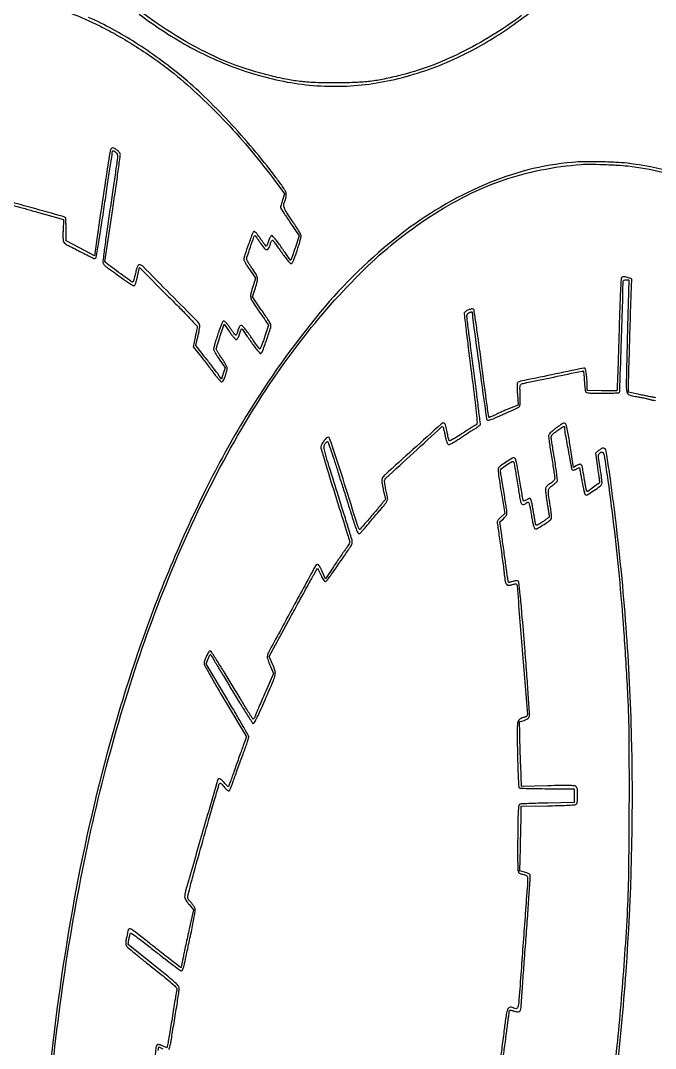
# Model space of a CAD drawing. Extents: x 0 to 4048, y 0 to 4048.
# Drawn here: x 2485 to 3070, y 948 to 1895 of the extents above; entities that cross this region are included whole.
import ezdxf

# ---------------------------------------------------------------- set-up
doc = ezdxf.new("R2010")
doc.units = 0

msp = doc.modelspace()

# ---------------------------------------------------------------- linework, layer by layer
for points in [[(3676.581787, 1895.393011, 0.310012), (3675.508059, 1893.834125, 0.000032), (3675.250621, 1755.264546, 0.00041), (3675.040912, 1540.092981, 0.000039), (3675, 1013.593011, 0.000057), (3675.051057, 567.511111, 0.000283), (3675.250681, 316.231196, 0.00001), (3675.50375, 132.877573, 0.198548), (3676.2, 131.2, 0.197015), (3677.831644, 130.517159, 0.000218), (3716.250929, 130.253238, 0.001329), (3769.531928, 130.052056, 0.000279), (3862.7, 130), (4048, 130), (4048, 1894.5), (4048, 3659)], [(2946.496271, 1899.691668, -0.044123), (2890.23809, 1865.131711, -0.055284), (2832.797072, 1844.018772, -0.01168), (2817.832938, 1840.697354, -0.021039), (2805.414762, 1838.782564, -0.019345), (2792.200235, 1837.826416, -0.008288), (2774.5, 1837.526055, -0.008294), (2756.820129, 1837.812414, -0.019033), (2743.53965, 1838.754836, -0.020351), (2730.9173, 1840.657385, -0.010892), (2715.5, 1843.977038, -0.069824), (2642.104332, 1872.722442, -0.05167), (2570.862069, 1923.149371, -0.046096)], [(2593.938617, 1900.96399, 0.018121), (2617.49009, 1884.462165, 0.018858), (2641.241335, 1870.314346, 0.021193), (2665.099895, 1858.578655, 0.048328), (2720.243832, 1840.416133, 0.056364), (2775.044256, 1834.419902, 0.056632), (2829.58178, 1840.81721, 0.049534), (2883.946715, 1859.371694, 0.038963), (2928.443382, 1884.014929, 0.031523), (2972.026779, 1916.919733, 0.02926)], [(2530.374935, 1902.097454, -0.019969), (2557.5, 1890.038496, -0.015111), (2573.975099, 1881.282967, -0.011533), (2591.47224, 1870.752561, -0.011591), (2608.335842, 1859.509881, -0.016029), (2622.884696, 1848.603949, -0.017756), (2647.355396, 1827.536022, -0.015509), (2671.435125, 1803.841402, -0.015083), (2694.685492, 1777.979875, -0.01447), (2716.669633, 1750.411527), (2728.003424, 1735.323054), (2726.028217, 1729.582013, 0.009006), (2725.288078, 1727.297844, 0.011781), (2724.698878, 1725.183573, 0.00943), (2724.284566, 1723.408992, 0.100126), (2724.276505, 1722.670486, 0.092986), (2724.591043, 1721.86932, 0.001903), (2726.907412, 1718.202058, 0.004406), (2729.676515, 1713.938152, 0.002941), (2732.918942, 1709.102478), (2741.337883, 1696.704956), (2737.601509, 1685.352478, -0.00228), (2736.146884, 1680.999719, -0.003755), (2734.872747, 1677.33479, -0.000597), (2733.721681, 1674.114516, -0.316558), (2733.55893, 1674, -0.242221), (2733.365455, 1674.099569, -0.000377), (2731.028991, 1677.376035, -0.002778), (2728.418233, 1681.086463, -0.001698), (2725.376362, 1685.492886, 0.007806), (2722.078242, 1690.147829, 0.01511), (2719.273387, 1693.745091, 0.010628), (2716.952362, 1696.425176, 0.25655), (2716.048182, 1696.73847, 0.185902), (2715.394614, 1696.349957, 0.034223), (2714.589921, 1695.169797, 0.032635), (2713.793192, 1693.580823, 0.02461), (2713.122614, 1691.745584, -0.010582), (2712.516233, 1689.929602, -0.016827), (2711.913039, 1688.406537, -0.010946), (2711.358471, 1687.205673, -0.306695), (2711.074432, 1687.042629, -0.211168), (2710.728277, 1687.227395, -0.003079), (2709.274614, 1689.107699, -0.007822), (2707.61464, 1691.354428, -0.005007), (2705.75404, 1694.012794, 0.013001), (2703.733459, 1696.80368, 0.025396), (2701.957386, 1698.897687, 0.025677), (2700.490354, 1700.306741, 0.276841), (2699.712671, 1700.443236, 0.214986), (2698.571357, 1699.291525, 0.002436), (2694.731118, 1688.8512, 0.005816), (2691.291088, 1679.000149, 0.060164), (2690.420921, 1674.797188, 0.139138), (2690.622544, 1673.762937, 0.011453), (2691.933013, 1671.317485, 0.014642), (2693.676537, 1668.435874, 0.01075), (2695.769731, 1665.342572), (2701.261864, 1657.590767), (2698.978781, 1650.545384, 0.014889), (2696.941188, 1643.554307, 0.100522), (2696.749441, 1639.970555, 0.102012), (2697.973769, 1636.61897, 0.015548), (2701.922607, 1630.652482, -0.00155), (2704.33287, 1627.223263, -0.0014), (2706.805246, 1623.661177, -0.001402), (2709.002325, 1620.457544, -0.004466), (2710.444748, 1618.300461), (2713.198986, 1614.100921), (2709.514626, 1603.043894, -0.008131), (2708.038375, 1598.842624, -0.013919), (2706.653357, 1595.395057, -0.007797), (2705.419498, 1592.671937, -0.447576), (2704.947918, 1592.532188, -0.094415), (2704.397651, 1593.036499, -0.00203), (2702.213899, 1595.990312, -0.004594), (2699.697284, 1599.490425, -0.003074), (2696.879662, 1603.538755, 0.008604), (2693.786814, 1607.879349, 0.017199), (2691.167802, 1611.1804, 0.014898), (2689.022558, 1613.554102, 0.204303), (2687.976838, 1614, 0.161909), (2687.133435, 1613.719538, 0.086288), (2686.370484, 1612.911298, 0.056057), (2685.666638, 1611.533996, 0.021865), (2685, 1609.5, -0.013634), (2684.466029, 1607.775401, -0.021105), (2683.902709, 1606.321875, -0.01663), (2683.369295, 1605.203935, -0.280084), (2683.033795, 1605, -0.223709), (2682.617455, 1605.196091, -0.005369), (2681.238442, 1606.902384, -0.010729), (2679.656463, 1608.994118, -0.006959), (2677.913756, 1611.4762, 0.01488), (2676.111423, 1613.958647, 0.020802), (2674.346367, 1616.057008, 0.017775), (2672.790869, 1617.64049, 0.187978), (2671.967495, 1617.9762, 0.268167), (2671.073573, 1617.477964, 0.02637), (2669.877654, 1615.211814, 0.021602), (2668.423637, 1611.671115, 0.006766), (2666.548998, 1606.25, 0.003483), (2665.048185, 1601.60369, 0.004652), (2663.754519, 1597.364062, 0.003294), (2662.728069, 1593.798112, 0.047232), (2662.492805, 1592.5, 0.131443), (2662.703206, 1591.320266, 0.014043), (2663.964723, 1588.811756, 0.016529), (2665.679326, 1585.865836, 0.012577), (2667.742594, 1582.752785), (2673.162584, 1575.005571), (2671.429684, 1569.788299), (2669.696784, 1564.571026), (2668.098392, 1567.013459, 0.017736), (2666.302897, 1569.555539, 0.001194), (2660.904766, 1576.615265, 0.001845), (2654.836292, 1584.452469, 0.002029), (2648.898002, 1592), (2646.121184, 1595.5), (2648.05309, 1603.5, 0.009209), (2648.770754, 1606.731545, 0.010744), (2649.329422, 1609.825748, 0.009801), (2649.693025, 1612.452667, 0.061966), (2649.685162, 1613.800417, 0.163501), (2648.039581, 1617.174727, 0.000909), (2622.564809, 1642.941742, 0.00078), (2596.834899, 1668.791522, 0.199111), (2593.920522, 1670, 0.235134), (2593.067808, 1669.575527, 0.060824), (2592.274789, 1668.208116, 0.035305), (2591.45573, 1665.843606, 0.009585), (2590.5, 1662, -0.00924), (2589.739696, 1658.933297, -0.014801), (2588.965709, 1656.35, -0.008602), (2588.236158, 1654.273755, -0.313639), (2587.842671, 1654, -0.155666), (2586.955005, 1654.283222, -0.000714), (2578.905173, 1660.019563, -0.003798), (2571.039789, 1665.732179, -0.005822), (2564.321065, 1670.812259), (2562.142129, 1672.5), (2569.534518, 1721.5, 0.001461), (2572.330576, 1740.40779, 0.002319), (2574.601881, 1756.61268, 0.000502), (2576.515615, 1770.85049, 0.107139), (2576.404312, 1772.224018, 0.124537), (2575.302343, 1774.053576, 0.045909), (2572.959837, 1775.983487, 0.044783), (2570.406923, 1777.404332, 0.198748), (2568.725153, 1777.448026, 0.25056), (2567.52375, 1776.059794, 0.012922), (2566.327059, 1770.049129, 0.00573), (2564.447362, 1758.343569, 0.000249), (2558.365396, 1717.342562), (2552.576858, 1678.185125), (2539.538429, 1685.067977), (2526.5, 1691.950828), (2526.5, 1702.382476, 0.004482), (2526.463894, 1706.410431, 0.007043), (2526.353125, 1709.869498, 0.002527), (2526.20177, 1712.825925, 0.210767), (2526, 1713.221512, 0.103026), (2523.862133, 1714.330054, 0.000341), (2495.148319, 1722.349506, 0.000231), (2466.078425, 1730.432567, 0.160649)], [(2476.690915, 1724.937705, -0.001755), (2485.98722, 1722.368927, -0.001154), (2496.671141, 1719.349703), (2524.205379, 1711.5), (2523.754086, 1701.734082, 0.008415), (2523.628837, 1697.467572, 0.017687), (2523.704603, 1694.15273, 0.018553), (2523.939942, 1691.691381, 0.139525), (2524.401397, 1690.628752, 0.101063), (2527.150437, 1688.39473, 0.003606), (2539.31919, 1682.155824, 0.001833), (2552.117052, 1675.769241, 0.259928), (2553.746641, 1675.849796, 0.214617), (2554.242515, 1676.590428, 0.000438), (2556.611072, 1690.702753, 0.002878), (2559.181722, 1706.667001, 0.001768), (2562.035047, 1725.5, -0.000401), (2564.832427, 1744.310763, -0.000662), (2567.229905, 1760.200041, -0.000034), (2569.411423, 1774.522742, -0.134678), (2569.543484, 1774.819288, -0.383185), (2570.473153, 1774.961917, -0.055018), (2572.089428, 1773.629176, -0.050697), (2573.545141, 1771.791801, -0.143143), (2574, 1770.235523, -0.034986), (2573.877486, 1768.486779, -0.000285), (2571.942953, 1754.80454, -0.001027), (2569.681349, 1739.106321, -0.00066), (2566.997287, 1720.910971, 0.001754), (2564.354105, 1702.717274, 0.002735), (2562.218018, 1687.025166, 0.000777), (2560.456384, 1673.366796, 0.093426), (2560.561032, 1671.612853, 0.078842), (2560.981703, 1670.626854, 0.038425), (2561.798101, 1669.52445, 0.036886), (2562.844672, 1668.483279, 0.043906), (2563.976881, 1667.672728, -0.019738), (2565.655497, 1666.589586, -0.002623), (2569.097373, 1664.144055, -0.003035), (2573.147089, 1661.197107, -0.002545), (2577.407071, 1658.023833, 0.008619), (2581.559393, 1655.00849, 0.013131), (2585.275006, 1652.549715, 0.007684), (2588.426966, 1650.647645, 0.227296), (2589.333385, 1650.574438, 0.201885), (2589.947919, 1651.164189, 0.015961), (2590.795369, 1653.313078, 0.019586), (2591.654433, 1656.046053, 0.01343), (2592.422628, 1659.2053), (2594.166356, 1667.31984), (2621.092736, 1640.40992, -0.002595), (2631.386694, 1630.0149, -0.004247), (2639.988287, 1621.087787, -0.000794), (2647.456868, 1613.17852, -0.287652), (2647.606502, 1612.420844, 0.033664), (2647.375092, 1611.667147, 0.001712), (2646.797717, 1609.169417, 0.00273), (2646.137338, 1606.192312, 0.001975), (2645.432605, 1602.867568), (2643.671323, 1594.393448), (2651.585662, 1584.441281, -0.002336), (2654.945526, 1580.175549, -0.001915), (2658.497038, 1575.586787, -0.001933), (2661.729571, 1571.343093, -0.00511), (2664, 1568.273705, 0.015176), (2665.837894, 1565.89091, 0.020916), (2667.638542, 1563.875511, 0.01816), (2669.222299, 1562.359723, 0.179017), (2670.067378, 1562.029148, 0.29019), (2671.373952, 1562.823527, 0.02184), (2673.12934, 1566.797086, 0.029113), (2674.551757, 1571.175649, 0.064061), (2675, 1574.65983, 0.111473), (2674.739228, 1575.814958, 0.012963), (2673.53125, 1578.193117, 0.015058), (2671.914702, 1580.977456, 0.011774), (2670, 1583.901936, -0.00699), (2668.084463, 1586.767484, -0.009932), (2666.46875, 1589.371078, -0.006376), (2665.194396, 1591.582442, -0.128206), (2665, 1592.328123, -0.07085), (2665.116057, 1593.143046, -0.002293), (2666.057478, 1596.32668, -0.004369), (2667.220623, 1600.075682, -0.003017), (2668.599925, 1604.299883), (2672.19985, 1615.103515), (2677.168079, 1608.051758, 0.01194), (2679.169736, 1605.350056, 0.017298), (2681.073888, 1603.071454, 0.012999), (2682.733685, 1601.313553, 0.199614), (2683.487788, 1601, 0.226907), (2684.111816, 1601.298566, 0.03403), (2684.93011, 1602.46875, 0.0326), (2685.765377, 1604.084821, 0.022798), (2686.5, 1606, -0.004327), (2687.155179, 1607.916939, -0.007043), (2687.74825, 1609.53125, -0.002084), (2688.282944, 1610.908469, -0.308323), (2688.417267, 1611, -0.242735), (2688.580061, 1610.91602, -0.000265), (2690.922917, 1607.618619, -0.002327), (2693.534464, 1603.902404, -0.001417), (2696.5869, 1599.488917, 0.007933), (2699.850517, 1594.899095, 0.014542), (2702.675189, 1591.282409, 0.009543), (2705.041581, 1588.536085, 0.261548), (2705.912422, 1588.238917, 0.265682), (2707.4033, 1589.500155, 0.003827), (2711.445595, 1600.868659, 0.005296), (2715.191539, 1612.045622, 0.156604), (2715.197769, 1615, 0.06366), (2714.732161, 1616.000086, 0.002266), (2712.447843, 1619.584375, 0.004154), (2709.688718, 1623.793445, 0.002894), (2706.507745, 1628.5), (2698.295858, 1640.5), (2701.004965, 1648.5, 0.019365), (2702.778811, 1654.492536, 0.107767), (2702.89336, 1657.825072, 0.094554), (2701.62618, 1661.102888, 0.013162), (2697.5942, 1667.206734, -0.009013), (2695.834485, 1669.823233, -0.01228), (2694.349634, 1672.247931, -0.009193), (2693.207725, 1674.306105, -0.122702), (2693.000299, 1675.139399, -0.081688), (2693.276262, 1676.814955, -0.001238), (2696.471326, 1686.18193, -0.000933), (2699.761171, 1695.691474, -0.113096), (2700.439166, 1696.772499, -0.451814), (2700.652182, 1696.758992, -0.002458), (2702.05388, 1694.929744, -0.007774), (2703.662388, 1692.739179, -0.004603), (2705.516003, 1690.079227, 0.020072), (2709.200531, 1685.125845, 0.195718), (2711.440667, 1683.888758, 0.315162), (2713.230177, 1684.84926, 0.044148), (2714.872829, 1688.969876, -0.019765), (2715.398926, 1690.502713, -0.034782), (2715.968785, 1691.71417, -0.042145), (2716.50329, 1692.506527, -0.378309), (2716.883881, 1692.571765, -0.094121), (2717.381548, 1692.116197, -0.001604), (2719.597405, 1689.131577, -0.004035), (2722.144687, 1685.618458, -0.002666), (2725.017238, 1681.542902, 0.009186), (2727.993098, 1677.435564, 0.014589), (2730.704708, 1674.044678, 0.009863), (2733.031946, 1671.409618, 0.20991), (2733.964652, 1671, 0.258155), (2734.907261, 1671.521428, 0.030752), (2736.090389, 1673.693546, 0.022829), (2737.536362, 1677.195103, 0.006524), (2739.457215, 1682.75, 0.006231), (2740.936427, 1687.409258, 0.008249), (2742.159781, 1691.688506, 0.00618), (2743.076487, 1695.28468, 0.077518), (2743.191791, 1696.678956, 0.109906), (2742.78626, 1698.032239, 0.007178), (2740.725448, 1701.594763, 0.010154), (2738.09952, 1705.791559, 0.00739), (2735.017081, 1710.35381, -0.008578), (2729.929393, 1717.922679, -0.05148), (2727.775517, 1722.144159, -0.105842), (2727.282813, 1725.236141, -0.110071), (2728.113041, 1728.21122, 0.041616), (2728.563336, 1729.252345, 0.018012), (2728.993992, 1730.700745, 0.017677), (2729.343883, 1732.282958, 0.022407), (2729.549028, 1733.765719, 0.101084), (2729.279405, 1736.233877, 0.055092), (2728.03063, 1739.027493, 0.025291), (2725.31011, 1743.170778, 0.003588), (2719.234364, 1751.352394, 0.013953), (2698.98514, 1776.710939, 0.012347), (2676.532913, 1801.980284, 0.012734), (2653.902804, 1825.012371, 0.019904), (2633.175128, 1843.522043, 0.030033), (2590.565529, 1874.52929, 0.036939), (2547.305014, 1897.892995, 0.039)], [(2507.207354, 848.838155, -0.014802), (2519.077908, 972.5, -0.015706), (2538.747581, 1096.986472, -0.018186), (2565.463005, 1213.986117, -0.019103), (2599.147896, 1323.244926, -0.021987), (2639.734393, 1424.5, -0.025529), (2687.891538, 1517.856514, -0.031815), (2742.254828, 1598.892351, -0.034968), (2800.935279, 1665.204961, -0.050228), (2862.070631, 1714.250037, -0.027024), (2896.047703, 1733.780649, -0.033808), (2929.534383, 1747.941393, -0.034376), (2964.149704, 1757.289151, -0.029597), (3001.5, 1762.394791, -0.022827), (3008.876608, 1762.62377, -0.004792), (3021.787153, 1762.311286, -0.005256), (3034.987713, 1761.726188, -0.014125), (3044.353944, 1760.946483, -0.061827), (3107.24078, 1745.903171, -0.051162)], [(3127.302999, 1740.324563, 0.077834), (3044, 1763.434607, 0.017369), (3033.160574, 1764.309378, 0.007128), (3018.412258, 1764.774664, 0.007054), (3003.786286, 1764.82109, 0.019483), (2993.5, 1764.307431, 0.079974), (2912.416335, 1743.735882, 0.063351), (2834.505724, 1697.603231, 0.054596), (2760.805378, 1626.106197, 0.036151), (2692.307961, 1530, 0.021523), (2655.039022, 1462.408422, 0.017441), (2620.821681, 1387.002004, 0.016666), (2590.396363, 1305.622299, 0.015313), (2564.512774, 1220.080743, 0.023278), (2530.58793, 1065.954838, 0.019812), (2508.916057, 900.819149, 0.019387)], [(3070.136177, 1547.27467, -0.004718), (3068.52145, 1547.577234, -0.000568), (3064.96969, 1548.281704, -0.000676), (3060.750679, 1549.12944, -0.000556), (3056.25, 1550.045319), (3045, 1552.347712), (3045.003695, 1555.423856, -0.006736), (3045.114217, 1562.955794, -0.000189), (3046.040639, 1595.428566, -0.000367), (3046.959387, 1626.423107, -0.002326), (3047.511979, 1642.195581), (3048.095306, 1656.891163), (3044.015557, 1658.113485, 0.016258), (3041.948676, 1658.660184, 0.054167), (3040.556174, 1658.82504, 0.086849), (3039.551851, 1658.659197, 0.112593), (3038.763959, 1658.163959, 0.184571), (3038.144632, 1656.778469, 0.001664), (3037.542764, 1645.215265, 0.004185), (3036.91311, 1629.60208, 0.001246), (3036.210444, 1605.746055, -0.001188), (3035.632891, 1586.060118, -0.001949), (3035.039478, 1569.400033, -0.000199), (3034.44576, 1554.528208, -0.219435), (3034.164389, 1553.977461, -0.162819), (3033.597541, 1553.774617, -0.002146), (3029.802977, 1553.71182, -0.005898), (3025.376471, 1553.709783, -0.003806), (3020.25, 1553.80693), (3007, 1554.158938), (3006.956449, 1559.829469, 0.019599), (3006.756416, 1564.093822, 0.013972), (3006.212444, 1568.844368, 0.008416), (3005.510169, 1573.229905, 0.153637), (3004.864226, 1574.469107, 0.252931), (3003.94795, 1574.742463, 0.000135), (2974.359291, 1568.56524, 0.00033), (2945.46316, 1562.504537, 0.086759), (2943.088614, 1561.554766, 0.213212), (2942.53062, 1560.734032, 0.031837), (2942.299363, 1558.701727, 0.022587), (2942.285313, 1555.568577, 0.006248), (2942.546924, 1550.653637), (2943.214704, 1540.5), (2936.857352, 1538.102644, 0.008797), (2933.930422, 1536.939684, 0.004707), (2930.354555, 1535.405819, 0.004684), (2926.733372, 1533.771324, 0.007297), (2923.647515, 1532.288462, -0.007107), (2920.989417, 1531.009909, -0.011366), (2918.680651, 1530.002626, -0.005313), (2916.72822, 1529.227249, -0.296455), (2916.361677, 1529.30499, -0.163646), (2916.152216, 1529.726718, -0.000089), (2914.18183, 1544.083842, -0.001159), (2912.026389, 1560.085757, -0.000705), (2909.54946, 1579.007438, 0.001552), (2906.701299, 1600.482452, 0.004059), (2904.482113, 1615.886737, 0.001153), (2902.60408, 1628.025015, 0.218745), (2901.925645, 1629.045954, 0.207475), (2900.400322, 1629.267799, 0.034001), (2897.515908, 1628.27113, 0.035189), (2894.770751, 1626.873176, 0.167291), (2893.654701, 1625.542548, 0.121218), (2893.537847, 1624.613706, 0.000247), (2895.2579, 1609.929616, 0.001707), (2897.260303, 1593.394777, 0.001056), (2899.720752, 1573.977481, -0.000706), (2903.646407, 1543.170326, -0.008119), (2904.975699, 1531.034011, -0.012844), (2905.43371, 1524.225757, -0.274997), (2904.512732, 1522.520684, 0.006975), (2903.378303, 1521.820817, 0.000431), (2900.040098, 1519.69247, 0.000639), (2896.068467, 1517.148297, 0.000474), (2891.684219, 1514.326024, -0.004854), (2887.374237, 1511.604664, -0.007788), (2883.639918, 1509.376792, -0.002663), (2880.411799, 1507.541292, -0.272794), (2879.916396, 1507.55167, -0.181681), (2879.615472, 1507.941188, -0.007383), (2879.109612, 1509.676995, -0.012085), (2878.581506, 1511.792494, -0.008185), (2878.077894, 1514.225646, 0.004021), (2876.945487, 1519.935985, 0.035923), (2876.249665, 1522.396256, 0.102691), (2875.523321, 1523.575375, 0.206363), (2874.538306, 1524, 0.185129), (2872.561306, 1523.242021, 0.000344), (2846.247437, 1499.554831, 0.000669), (2820.659345, 1476.426955, 0.085991), (2818.036184, 1473.06761, 0.113308), (2817.675741, 1471.743328, 0.031677), (2817.725961, 1469.583278, 0.023361), (2818.127826, 1466.586231, 0.008785), (2818.9592, 1462.433246), (2820.876938, 1453.657537), (2818.688469, 1450.983138, -0.003667), (2811.747567, 1442.626864, -0.003579), (2804.628841, 1434.304863, -0.000535), (2797.667192, 1426.30076, -0.216771), (2797.006062, 1426, -0.304963), (2796.665263, 1426.229176, -0.004574), (2795.7366, 1428.570312, -0.010554), (2794.713667, 1431.395629, -0.006559), (2793.627497, 1434.75, 0.001056), (2781.846972, 1472.545503, 0.00474), (2774.695265, 1494.587591, 0.001929), (2769.460071, 1510.018582, 0.321475), (2768.088499, 1510.993167, 0.204809), (2766.573553, 1510.337726, 0.026582), (2764.237897, 1507.594274, 0.030768), (2762.171028, 1504.511435, 0.096137), (2761.348041, 1502.165596, 0.108895), (2761.436132, 1500.930583, 0.000507), (2765.130992, 1488.510641, 0.002347), (2769.419997, 1474.388931, 0.001478), (2774.556429, 1457.93082, -0.00075), (2779.710159, 1441.501348, -0.001205), (2784.050951, 1427.471576, -0.000194), (2787.861581, 1415.032183, -0.074354), (2788, 1414.106521, -0.12473), (2787.818693, 1413.391028, -0.010679), (2786.875586, 1411.735083, -0.01359), (2785.638294, 1409.788699, -0.010115), (2784.172209, 1407.7073, 0.005673), (2782.213202, 1404.977929, 0.001727), (2779.308117, 1400.801319, 0.001729), (2776.085682, 1396.099459, 0.001887), (2772.988792, 1391.509957), (2765.633166, 1380.519914), (2762.65513, 1387.302188, 0.014408), (2761.350221, 1390.055687, 0.028458), (2760.131132, 1392.144599, 0.031117), (2759.064181, 1393.555736, 0.276412), (2758.354895, 1393.792231, 0.216845), (2756.406548, 1392.327625, 0.000323), (2734.503484, 1352.08857, 0.000507), (2712.988372, 1312.405558, 0.124589), (2712, 1308.500598, 0.06728), (2712.173931, 1307.213858, 0.012804), (2712.861029, 1304.947148, 0.013452), (2713.809039, 1302.3243, 0.012003), (2714.931163, 1299.653425), (2717.862326, 1293.120416), (2710.587659, 1276.810208, 0.001515), (2707.671074, 1270.217426, 0.001733), (2704.923422, 1263.895811, 0.001563), (2702.627528, 1258.516836, 0.009868), (2701.520638, 1255.75, -0.01075), (2700.788617, 1253.929511, -0.016666), (2700.071693, 1252.395313, -0.011059), (2699.422074, 1251.184958, -0.270333), (2699.104981, 1251, -0.259472), (2698.721793, 1251.213208, -0.000237), (2693.11914, 1260.253125, -0.002244), (2686.886221, 1270.422331, -0.001364), (2679.602927, 1282.5, 0.003056), (2672.264564, 1294.57637, 0.004946), (2665.859257, 1304.746875, 0.001143), (2660.168758, 1313.543014, 0.253823), (2659.326551, 1314, 0.266804), (2657.994437, 1313.234696, 0.020463), (2655.984428, 1309.438521, 0.027181), (2654.296761, 1305.352438, 0.081621), (2653.774442, 1302.388927, 0.130284), (2654.15486, 1300.883589, 0.001345), (2659.509342, 1291.295943, 0.004215), (2665.82813, 1280.271429, 0.002712), (2673.33183, 1267.590062), (2692.913659, 1234.90227), (2689.848207, 1226.701135, 0.002522), (2688.325982, 1222.565158, 0.000901), (2686.194709, 1216.649708, 0.000894), (2683.880221, 1210.152652, 0.001057), (2681.715446, 1204, -0.00144), (2679.742375, 1198.405873, -0.002263), (2678.011715, 1193.6125, -0.000568), (2676.475767, 1189.432659, -0.08813), (2676.222793, 1189, -0.408767), (2675.907366, 1188.971592, -0.013278), (2674.85058, 1189.885122, -0.018557), (2673.578441, 1191.134777, -0.010933), (2672.148724, 1192.715309, 0.018987), (2670.541715, 1194.435329, 0.040331), (2669.150069, 1195.609318, 0.054876), (2668.025146, 1196.239299, 0.243526), (2667.293048, 1196.182897, 0.185637), (2666.075591, 1194.578275, 0.000135), (2651.125831, 1142.918133, 0.000357), (2636.659206, 1092.742772, 0.063055), (2635.81219, 1087.288079, 0.112796), (2636.043599, 1086.125827, 0.024091), (2636.981013, 1084.27742, 0.024031), (2638.302665, 1082.195231, 0.020857), (2639.878493, 1080.145127), (2644.006985, 1075.214096), (2640.079051, 1057.857048, 0.001481), (2638.44859, 1050.551771, 0.001322), (2636.797707, 1042.954883, 0.001326), (2635.350168, 1036.119466, 0.004119), (2634.424342, 1031.5, -0.00224), (2633.741314, 1028.024271, -0.003496), (2633.118757, 1025.037759, -0.001028), (2632.555129, 1022.451313, -0.116856), (2632.404629, 1022.139179, -0.406751), (2632.138303, 1022.108082, -0.000263), (2625.666956, 1027.098595, -0.002552), (2618.425305, 1032.748446, -0.001531), (2609.879229, 1039.528985, 0.002448), (2601.229951, 1046.365589, 0.003741), (2593.655255, 1052.201949, 0.001358), (2587.088266, 1057.155957, 0.097256), (2585.868732, 1057.744578, 0.089168), (2585.033531, 1057.809782, 0.147175), (2584.384607, 1057.541363, 0.118644), (2583.899675, 1056.90367, 0.047401), (2583.552968, 1055.854773, 0.003618), (2581.998256, 1048.812108, 0.0286), (2581.48967, 1045.510736, 0.066779), (2581.565965, 1043.487593, 0.11181), (2582.216054, 1041.922796, 0.06487), (2583.320188, 1040.728054, 0.001237), (2589.833245, 1035.322321, 0.002981), (2597.49683, 1029.070113, 0.00199), (2606.34393, 1021.997683, -0.002069), (2619.046582, 1011.839797, -0.014868), (2625.006309, 1006.7337, -0.025649), (2628.205086, 1003.509028, -0.245819), (2628.665104, 1001.692313, 0.016108), (2628.342738, 1000.117113, 0.000512), (2627.247117, 993.681492, 0.000992), (2625.97791, 986.088325, 0.000688), (2624.571996, 977.5, -0.000604), (2623.149764, 968.802921, -0.000795), (2621.82988, 960.871172, -0.000575), (2620.705157, 954.224798, -0.007656), (2620.250821, 951.784842), (2619.5, 948.069685), (2615.309689, 949.959227, 0.01542), (2613.225943, 950.822566, 0.055738), (2611.836697, 951.178175, 0.100333), (2610.87852, 951.119881, 0.163757), (2610.206481, 950.674384, 0.139566), (2609.331842, 948.506192, 0.000114), (2603.152594, 890.352868, 0.000297)], [(2621.354619, 946.509857, 0.019883), (2621.967189, 948.163643, 0.021752), (2622.546558, 950.245082, 0.016494), (2623.005811, 952.570342, -0.000294), (2623.579113, 956.065086, -0.000046), (2624.71975, 962.988775, -0.000051), (2626.066726, 971.155139, -0.000044), (2627.479546, 979.710594, 0.002688), (2628.806865, 988.0214, 0.003799), (2629.892827, 995.437584, 0.002208), (2630.732644, 1001.696505, 0.052934), (2630.773654, 1003.464194, 0.174906), (2629.867552, 1005.445743, 0.016045), (2625.895177, 1009.247983, 0.012209), (2619.270821, 1014.907508, 0.002454), (2607.187424, 1024.632794), (2583.81166, 1043.258389), (2584.500852, 1047.879195, -0.009367), (2584.813458, 1049.736009, -0.010786), (2585.182837, 1051.494042, -0.009947), (2585.556482, 1052.966196, -0.059743), (2585.854703, 1053.696267, -0.444773), (2586.639134, 1053.877173, -0.004022), (2592.126734, 1049.97292, -0.008594), (2599.226867, 1044.646583, -0.003215), (2609.009682, 1036.940111, 0.003723), (2617.738923, 1030.077974, 0.00589), (2625.333709, 1024.340407, 0.001832), (2631.956888, 1019.495671, 0.204237), (2632.99869, 1019.257287, 0.226728), (2633.769385, 1019.812047, 0.036839), (2634.554996, 1021.53717, 0.027889), (2635.36773, 1024.183979, 0.010147), (2636.231573, 1028.013443, -0.001691), (2637.161349, 1032.486258, -0.000479), (2638.638667, 1039.441449, -0.000483), (2640.322543, 1047.294756, -0.00051), (2641.990686, 1055, 0.004837), (2643.497459, 1062.263195, 0.006789), (2644.691401, 1068.776324, 0.004241), (2645.571146, 1074.254215, 0.087171), (2645.532596, 1075.919402, 0.053789), (2645.183475, 1077.030194, 0.024925), (2644.50856, 1078.386155, 0.024347), (2643.650281, 1079.754031, 0.031073), (2642.724783, 1080.919402, -0.004581), (2641.741196, 1082.031532, -0.003734), (2640.708063, 1083.239578, -0.003772), (2639.773505, 1084.366168, -0.009849), (2639.123973, 1085.194056, -0.219827), (2638.681581, 1087.241588, -0.00638), (2640.781695, 1096.10146, -0.006677), (2644.521671, 1110.225461, -0.000982), (2652.528662, 1138.694056, -0.000568), (2658.207262, 1158.646598, -0.00091), (2663.103313, 1175.658432, -0.000149), (2667.471562, 1190.716284, -0.054786), (2667.912034, 1191.781457, -0.295009), (2668.443824, 1192.068864, -0.133487), (2669.222468, 1191.790214, -0.05622), (2670.32907, 1190.816919, -0.015035), (2671.854479, 1189.031457, 0.018013), (2673.189422, 1187.48764, 0.023633), (2674.521416, 1186.18424, 0.022257), (2675.69943, 1185.226189, 0.160938), (2676.383953, 1185, 0.275936), (2677.045525, 1185.395194, 0.013326), (2678.249036, 1187.78099, 0.017995), (2679.586826, 1190.905338, 0.010395), (2680.980603, 1194.75, -0.003348), (2682.622237, 1199.485598, -0.00141), (2684.889524, 1205.830245, -0.001395), (2687.350976, 1212.59819, -0.001818), (2689.643773, 1218.778495, 0.003329), (2691.696021, 1224.362097, 0.004833), (2693.426608, 1229.318983, 0.002528), (2694.828004, 1233.531252, 0.079194), (2695, 1234.610354, 0.12928), (2694.702829, 1235.740477, 0.000737), (2689.235051, 1245.385198, 0.003069), (2682.897589, 1256.36828, 0.001939), (2675.374643, 1269.109356), (2655.749287, 1302.054994), (2657.480554, 1306.588253, -0.011338), (2658.177064, 1308.294894, -0.020343), (2658.836345, 1309.656783, -0.017353), (2659.40711, 1310.639409, -0.481597), (2659.664873, 1310.668461, -0.060783), (2659.980217, 1310.265467, -0.00007), (2665.480254, 1301.140243, -0.000654), (2671.620725, 1290.918991, -0.000402), (2678.825716, 1278.868173, 0.002912), (2686.104323, 1266.831796, 0.00466), (2692.473798, 1256.650271, 0.001153), (2698.123625, 1247.84836, 0.207571), (2699.016754, 1247.252284, 0.316541), (2700.004035, 1247.709792, 0.011468), (2702.10642, 1251.550938, 0.013308), (2704.880076, 1257.274675, 0.003864), (2708.851254, 1266.241816, 0.001284), (2717.630155, 1286.629493, 0.043558), (2719.273346, 1291.638723, 0.129306), (2719.17039, 1295.412653, 0.032412), (2717.044735, 1301.249321), (2713.719386, 1308.816089), (2733.505135, 1345.158044, -0.000284), (2741.271534, 1359.403918, -0.000396), (2748.232705, 1372.131551, -0.000236), (2754.112849, 1382.850422, -0.005241), (2755.857299, 1385.949365), (2758.423715, 1390.39873), (2761.024706, 1384.624048, 0.013024), (2762.120496, 1382.351199, 0.016127), (2763.262319, 1380.298055, 0.014528), (2764.314604, 1378.652168, 0.105216), (2764.989659, 1378.006391, 0.349062), (2766.040967, 1378.131134, 0.023479), (2768.208414, 1380.533349, 0.018444), (2771.298278, 1384.595883, 0.004466), (2776.094959, 1391.541117, -0.000973), (2780.004517, 1397.287296, -0.001179), (2783.695259, 1402.661979, -0.000996), (2786.821514, 1407.17245, -0.008113), (2788.288996, 1409.209409, 0.032443), (2789.292659, 1410.755903, 0.042332), (2789.989693, 1412.291158, 0.047907), (2790.351575, 1413.733427, 0.07676), (2790.347619, 1415, 0.034911), (2789.917733, 1416.868478, 0.000395), (2786.157367, 1429.167395, 0.001218), (2781.768794, 1443.357145, 0.000793), (2776.636312, 1459.718793, -0.000785), (2768.002265, 1487.241374, -0.012293), (2765.297509, 1496.724934, -0.035663), (2764.368685, 1501.773366, -0.174548), (2765.033686, 1504.551352, -0.026986), (2765.754297, 1505.530335, -0.038466), (2766.501909, 1506.308484, -0.04324), (2767.17584, 1506.812448, -0.225759), (2767.624146, 1506.862683, -0.230733), (2768.088658, 1506.397601, -0.000691), (2770.922262, 1498.12149, -0.003718), (2774.061602, 1488.681577, -0.002292), (2777.621853, 1477.530125, 0.000021), (2781.420123, 1465.444011, 0.00002), (2785.289437, 1453.135412, 0.00002), (2788.714828, 1442.242039, 0.000071), (2790.914856, 1435.25, 0.006476), (2792.814092, 1429.478983, 0.016669), (2794.377865, 1425.377087, 0.014499), (2795.688681, 1422.492731, 0.286268), (2796.478767, 1422, 0.189851), (2797.287896, 1422.318716, 0.010179), (2799.303632, 1424.276562, 0.01476), (2801.636853, 1426.780645, 0.010127), (2804.139537, 1429.75, -0.003374), (2806.995794, 1433.233243, -0.002053), (2810.415835, 1437.312896, -0.002057), (2813.840452, 1441.330452, -0.003638), (2816.703773, 1444.613051, 0.013389), (2819.11501, 1447.488693, 0.01756), (2821.150483, 1450.246143, 0.01518), (2822.672868, 1452.619112, 0.13584), (2823, 1453.800998, 0.037383), (2822.910703, 1454.993684, 0.00644), (2822.544004, 1457.232608, 0.006979), (2822.041972, 1459.854614, 0.006187), (2821.447674, 1462.569392, -0.009378), (2820.875487, 1465.265407, -0.011141), (2820.440152, 1467.83078, -0.010023), (2820.165774, 1470.000859, -0.067726), (2820.197674, 1471.081119, -0.166633), (2821.32092, 1473.161871, -0.000399), (2846.845854, 1496.692538, -0.000247), (2872.71885, 1520.482327, -0.397279), (2873.855147, 1520.467174, -0.137429), (2874.035924, 1520.157216, -0.001738), (2874.607918, 1517.929903, -0.004933), (2875.238456, 1515.3312, -0.003194), (2875.919055, 1512.312907, 0.01141), (2876.770553, 1508.806241, 0.030054), (2877.586391, 1506.353578, 0.040408), (2878.382759, 1504.754193, 0.212564), (2879.16841, 1504.206084, 0.161202), (2880.13093, 1504.331334, 0.011419), (2882.575757, 1505.579039, 0.015182), (2885.467804, 1507.254505, 0.010828), (2888.604502, 1509.296606, -0.003851), (2892.046386, 1511.60641, -0.002903), (2895.86315, 1514.09369, -0.002934), (2899.478078, 1516.389767, -0.006775), (2902.2275, 1518.062083, 0.009626), (2904.449715, 1519.431151, 0.01328), (2906.386611, 1520.750493, 0.009882), (2907.933774, 1521.912783, 0.137396), (2908.343306, 1522.470173, 0.120305), (2908.446492, 1523.317958, 0.000221), (2906.760549, 1537.444363, 0.001605), (2904.80555, 1553.33193, 0.000992), (2902.409915, 1572, -0.000432), (2899.983594, 1590.741174, -0.000677), (2897.932259, 1606.866911, -0.000169), (2896.161855, 1620.974991, -0.025854), (2896.044108, 1622.589485, -0.092331), (2896.198644, 1623.528949, -0.075927), (2896.685532, 1624.422874, -0.068626), (2897.471392, 1625.205692, -0.054778), (2898.5, 1625.818046, -0.01755), (2899.76347, 1626.340994, -0.098439), (2900.482018, 1626.457755, -0.237392), (2900.873843, 1626.243031, -0.142819), (2901.044108, 1625.728561, 0.024833), (2901.794792, 1616.974362, 0.000529), (2907.667967, 1574.137339, 0.000093), (2914.013224, 1528.28152, 0.163358), (2914.700702, 1526.899298, 0.221249), (2915.539804, 1526.593082, 0.044551), (2917.146045, 1526.876431, 0.031267), (2919.43286, 1527.649938, 0.010919), (2922.619244, 1529.036797, -0.002628), (2925.74054, 1530.457339, -0.001589), (2929.451857, 1532.108768, -0.001591), (2933.148199, 1533.725451, -0.002795), (2936.216864, 1535.035661, 0.007619), (2938.882715, 1536.204423, 0.00931), (2941.337571, 1537.381306, 0.00803), (2943.359558, 1538.438396, 0.063265), (2944.216864, 1539.055809, 0.153336), (2944.808505, 1540.098805, 0.031423), (2945.126522, 1542.219323, 0.022816), (2945.253324, 1545.355374, 0.007408), (2945.160382, 1549.995288, -0.003717), (2944.988147, 1556.277206, -0.05286), (2945.179905, 1558.510742, -0.16916), (2945.835477, 1559.638885, -0.116484), (2947.160382, 1560.324128, -0.009901), (2951.312301, 1561.276973, -0.000143), (2976.112592, 1566.446429, -0.000029), (3002.357794, 1571.907639, -0.05132), (3003.255289, 1572, -0.378107), (3003.455, 1571.823783, -0.002723), (3003.742185, 1569.429688, -0.00826), (3004.018239, 1566.605001, -0.004986), (3004.256599, 1563.25, 0.00551), (3004.506103, 1559.789382, 0.007187), (3004.814726, 1556.629688, 0.005494), (3005.139292, 1553.998363, 0.064092), (3005.406721, 1553, 0.237804), (3006.323953, 1552.205005, 0.037727), (3008.742075, 1551.785498, 0.020634), (3012.91402, 1551.555414, 0.003458), (3020.925764, 1551.5, 0.004153), (3026.685952, 1551.547849, 0.006476), (3031.646179, 1551.694539, 0.002344), (3035.891369, 1551.895073, 0.185008), (3036.493273, 1552.162259, 0.190256), (3036.90078, 1553.096966, 0.000058), (3038.375432, 1595.220154, 0.000998), (3039.594225, 1632.271777, 0.005847), (3039.968125, 1651.75, -0.01421), (3040.059376, 1654.289489, -0.125686), (3040.4034, 1655.347435, -0.205868), (3041.140594, 1655.852076, -0.048591), (3042.659121, 1656), (3045.318242, 1656), (3044.669893, 1633.25, 0.000571), (3044.37398, 1622.433029, 0.00027), (3044.015725, 1608.478828, 0.000267), (3043.656502, 1593.875229, 0.000378), (3043.353385, 1580.869415, 0.00188), (3042.922078, 1557.913861, 0.065593), (3043.543663, 1552.578097, 0.2438), (3045.80192, 1550.03037, 0.057157), (3051.5, 1548.556593, -0.011723), (3053.949588, 1548.155364, -0.004691), (3057.2836, 1547.496243, -0.004639), (3060.865739, 1546.718342, -0.005837), (3064.167573, 1545.928528, 0.01095), (3067.215133, 1545.232403, 0.014322), (3070.029585, 1544.737607, 0.011864)], [(3018.51389, 816.719462, 0.023971), (3042.816185, 1018.458725, 0.023425), (3048.051988, 1226.913945, 0.0245), (3033.536942, 1431.820794, 0.002236), (3031.059602, 1451.667629, 0.00202), (3028.322327, 1472.175056, 0.00157), (3025.766437, 1490.328571, 0.014097), (3024.396824, 1498.25, 0.10656), (3023.565368, 1500.154056, 0.227636), (3022.189629, 1500.904045, 0.143545), (3020.208958, 1500.432604, 0.039016), (3017.518224, 1498.604355), (3014.536448, 1496.218645), (3016.367518, 1483.359323, 0.000259), (3017.08017, 1478.372966, 0.000393), (3017.704982, 1474.041561, 0.000138), (3018.248205, 1470.30389, 0.010233), (3018.349294, 1469.697057, -0.284599), (3017.952013, 1468.669737, -0.004595), (3012.752387, 1464.81398, -0.004253), (3007.464388, 1461.035858, -0.364253), (3006.551391, 1461.115275, -0.147243), (3006.342769, 1461.50358, -0.001766), (3005.774291, 1464.350406, -0.005115), (3005.159144, 1467.668083, -0.0033), (3004.511262, 1471.523168, 0.001739), (3002.971023, 1480.866353, 0.026735), (3002.257761, 1484.05121, 0.100967), (3001.520666, 1485.484393, 0.227434), (3000.445765, 1486, 0.068715), (2999.70636, 1485.897902, 0.025183), (2998.704173, 1485.560459, 0.024402), (2997.631613, 1485.076414, 0.026834), (2996.645978, 1484.503692), (2994.362323, 1483.007383), (2991.52244, 1501.253692, 0.002551), (2989.438316, 1514.208874, 0.020805), (2988.21022, 1520.079754, 0.047547), (2987.118879, 1523.137325, 0.297339), (2985.774751, 1523.970528, 0.12193), (2984.995215, 1523.758324, 0.008892), (2983.057057, 1522.632531, 0.012), (2980.775826, 1521.176735, 0.008786), (2978.313104, 1519.457032, 0.014115), (2975.900439, 1517.602349, 0.017492), (2973.768212, 1515.737562, 0.015963), (2972.105332, 1514.07437, 0.111977), (2971.529111, 1513.091721, 0.104021), (2971.392986, 1511.735493, 0.003663), (2971.998647, 1506.473017, 0.006656), (2972.846898, 1500.238333, 0.004593), (2973.966007, 1493.201771, -0.00176), (2975.128369, 1486.151042, -0.002497), (2976.108765, 1479.871457, -0.001408), (2976.895026, 1474.563681, -0.036078), (2977, 1473.110742, -0.120143), (2976.744066, 1472.060992, -0.055559), (2975.958347, 1470.885681, -0.044651), (2974.709312, 1469.646927, -0.026861), (2973.031914, 1468.402422, 0.020939), (2971.474217, 1467.275069, 0.023361), (2970.07449, 1466.059592, 0.023533), (2968.989602, 1464.922629, 0.102248), (2968.536291, 1464.114342, 0.097975), (2968.407542, 1462.969656, 0.005602), (2968.743841, 1459.422485, 0.008381), (2969.26553, 1455.184792, 0.006045), (2969.983643, 1450.476109, -0.000735), (2970.742032, 1445.83463, -0.001124), (2971.384499, 1441.808615, -0.000373), (2971.929841, 1438.32419, -0.031365), (2971.979266, 1437.787261, -0.228703), (2971.792778, 1437.370323, -0.006392), (2970.227428, 1436.084295, -0.011874), (2968.289654, 1434.607459, -0.00773), (2965.986446, 1432.990795, -0.010685), (2963.222654, 1431.199013, -0.036399), (2961.322068, 1430.20701, -0.067648), (2960.091953, 1429.862332, -0.361896), (2959.543303, 1430.203534, -0.03511), (2959.309756, 1431.119033, -0.001551), (2958.733478, 1434.350413, -0.002615), (2958.081411, 1438.191664, -0.001864), (2957.389704, 1442.5, 0.007963), (2956.651264, 1446.766306, 0.011803), (2955.856879, 1450.476591, 0.007054), (2955.081642, 1453.530076, 0.183305), (2954.592525, 1454.207545, 0.153766), (2954.016096, 1454.371893, 0.052721), (2953.145331, 1454.255623, 0.046416), (2952.150016, 1453.913756, 0.039126), (2951.172914, 1453.377642, -0.028392), (2950.229613, 1452.833439, -0.040799), (2949.336128, 1452.47143, -0.047097), (2948.60442, 1452.316027, -0.22902), (2948.215031, 1452.451636, -0.150218), (2947.915842, 1453.016369, -0.001008), (2946.873248, 1458.527464, -0.003844), (2945.737433, 1464.867535, -0.002433), (2944.505879, 1472.276686, 0.002999), (2942.810862, 1482.403135, 0.016801), (2941.689727, 1487.78327, 0.025698), (2940.741846, 1490.954739, 0.265682), (2939.745457, 1491.810504, 0.1782), (2937.885017, 1491.5056, 0.009944), (2932.752333, 1488.463504, 0.015022), (2927.839548, 1485.209887, 0.066299), (2925.298715, 1482.855153, 0.1873), (2924.840287, 1481.474946, 0.012963), (2925.15554, 1477.310312, 0.012033), (2925.941838, 1471.080091, 0.003048), (2927.524166, 1461), (2930.87033, 1440.5), (2927.435165, 1437.300983, 0.018928), (2926.120987, 1435.98082, 0.023856), (2925.013542, 1434.659513, 0.023036), (2924.208984, 1433.493037, 0.143323), (2924.015192, 1432.800983, 0.030694), (2924.086417, 1431.827624, 0.000433), (2924.878645, 1426.007164, 0.001205), (2925.81967, 1419.258965, 0.000793), (2926.933272, 1411.5, -0.001495), (2928.096644, 1403.312541, -0.00157), (2929.19185, 1395.250209, -0.001503), (2930.094323, 1388.286053, -0.007023), (2930.545649, 1384.26667, 0.016011), (2931.347463, 1378.12376, 0.118904), (2932.483054, 1375.42663, 0.236806), (2934.337421, 1374.483403, 0.081247), (2937.400479, 1374.967155, -0.016314), (2938.870338, 1375.399621, -0.023505), (2940.197076, 1375.677584, -0.020756), (2941.273149, 1375.805168, -0.218874), (2941.677986, 1375.655348, -0.17817), (2942.270405, 1374.372953, -0.000052), (2947.042835, 1314.856362, -0.000056), (2951.796937, 1255.40725, -0.159651), (2951.429612, 1253.886109, -0.13707), (2951.079085, 1253.56296, -0.022317), (2950.229098, 1253.175489, -0.023165), (2949.159596, 1252.801056, -0.018562), (2947.978247, 1252.495222, 0.13111), (2944.474984, 1250.685005, 0.170987), (2942.774832, 1247.531269, 0.042141), (2942.299511, 1240.894726, 0.00203), (2942.672259, 1218.699775, 0.002308), (2943.014352, 1205.270552, 0.006436), (2943.419164, 1195.852351, 0.002853), (2943.859749, 1188.701221, 0.23263), (2944.401056, 1187.765313, 0.139632), (2945.324328, 1187.467701, 0.001338), (2952.447498, 1187.241942, 0.004325), (2960.68404, 1187.074257, 0.002772), (2970.25, 1187.015313), (2995, 1187), (2995, 1180.613259), (2995, 1174.226518), (2970.75, 1173.771022, 0.002676), (2961.337192, 1173.543809, 0.004035), (2953.138204, 1173.235745, 0.001649), (2946.126771, 1172.892452, 0.090855), (2944.848142, 1172.588435, 0.257512), (2943.875379, 1171.314331, 0.020838), (2943.412292, 1166.975782, 0.011935), (2943.097246, 1159.257651, 0.001336), (2942.846668, 1141.680672, 0.002363), (2942.767148, 1130.084993, 0.003876), (2942.822327, 1120.267046, 0.000658), (2942.949251, 1111.625811, 0.292448), (2943.254756, 1111.16459, -0.116294), (2943.50529, 1110.97481, -0.116118), (2943.644828, 1110.692999, -0.107647), (2943.649512, 1110.36071, -0.08853), (2943.518651, 1110.030177, 0.399539), (2943.597959, 1109.651865, 0.038514), (2944.488124, 1109.133949, 0.032566), (2945.826582, 1108.591816, 0.018268), (2947.51242, 1108.10119, -0.017032), (2950.037046, 1107.373212, -0.099298), (2951.236654, 1106.697874, -0.155044), (2951.814971, 1105.759815, -0.060965), (2952.003477, 1104.235602, -0.018512), (2951.785789, 1098.148768, -0.000124), (2947.932413, 1045.468622, -0.000109), (2944.03071, 992.467306, -0.021307), (2943.41032, 987.157328, -0.057576), (2942.838424, 985.122146, -0.237448), (2941.901575, 984.307782, -0.13542), (2940.290989, 984.339827, -0.015812), (2936.842901, 985.485231, 0.270161), (2934.807947, 985.124628, 0.141019), (2933.332699, 982.909341, 0.040952), (2932.118058, 977.613334, 0.004619), (2930.466141, 965.392245, -0.001129), (2929.446625, 957.431472, -0.000996), (2928.348183, 949.134374, -0.001), (2927.327971, 941.657628, -0.003031)], [(2929.849554, 941.661379, 0.001464), (2930.76759, 948.285137, 0.000951), (2931.791677, 955.945896, 0.000956), (2932.762859, 963.428015, 0.001818), (2933.51086, 969.452308, -0.002487), (2934.137689, 974.445988, -0.003942), (2934.729632, 978.716599, -0.001006), (2935.282269, 982.432812, -0.160292), (2935.468639, 982.801972, -0.232733), (2935.779437, 982.90776, -0.014962), (2936.752246, 982.751595, -0.019383), (2937.943266, 982.47542, -0.013041), (2939.280375, 982.072483, 0.046021), (2942.351909, 981.36367, 0.148276), (2944.399326, 981.693209, 0.193832), (2945.591585, 983.015085, 0.08708), (2946.011091, 985.356989, -0.016748), (2946.099896, 987.754641, -0.000166), (2947.314532, 1004.870488, -0.000546), (2948.74151, 1024.580984, -0.000354), (2950.432763, 1047.37233, 0.000918), (2952.088685, 1070.033748, 0.001484), (2953.405072, 1089.322691, 0.000208), (2954.516731, 1106.465211, 0.108106), (2954.357679, 1107.510286, 0.159126), (2953.89647, 1108.07828, 0.026877), (2952.66647, 1108.781609, 0.027053), (2951.075285, 1109.476217, 0.021132), (2949.282369, 1110.060933), (2944.692726, 1111.345954), (2945.346363, 1132.334214, 0.001153), (2945.596584, 1141.012142, 0.001138), (2945.807994, 1149.730614, 0.001117), (2945.958737, 1157.367982, 0.004375), (2946, 1162.083125), (2946, 1170.843775), (2970.25, 1171.215248, 0.003025), (2979.66968, 1171.416547, 0.004533), (2987.890625, 1171.716604, 0.00196), (2994.899041, 1172.06359, 0.095744), (2996.25, 1172.400349, 0.258191), (2997.728632, 1174.427267, 0.028128), (2998.139484, 1180.401471, 0.029716), (2997.856152, 1186.426282, 0.195346), (2996.456656, 1189.035972, 0.155737), (2994.839043, 1189.689079, 0.012724), (2990.224022, 1189.916757, 0.010524), (2983.04158, 1189.936868, 0.002254), (2970.578757, 1189.653217), (2946.244202, 1188.989601), (2945.612734, 1208.7448, -0.000349), (2945.353327, 1217.041577, -0.000314), (2945.096074, 1225.63441, -0.000315), (2944.875089, 1233.339769, -0.000996), (2944.740633, 1238.5), (2944.5, 1248.5), (2948.789359, 1249.982726, 0.026961), (2950.767644, 1250.788349, 0.055356), (2952.191189, 1251.66355, 0.072001), (2953.135844, 1252.647139, 0.094165), (2953.65866, 1253.776128, 0.078116), (2953.823584, 1255.603878, 0.000424), (2952.639527, 1273.310167, 0.001839), (2951.197395, 1293.502487, 0.001165), (2949.374884, 1317.030205, 0.000883), (2946.814238, 1348.416397, 0.004622), (2945.214746, 1365.674886, 0.002216), (2943.966661, 1377.39525, 0.280495), (2943.10296, 1378.513985, 0.096005), (2942.337032, 1378.649394, 0.026149), (2941.105441, 1378.564616, 0.025442), (2939.690862, 1378.319046, 0.024008), (2938.280375, 1377.927517, -0.014754), (2936.939555, 1377.528466, -0.021576), (2935.736864, 1377.263788, -0.017993), (2934.758841, 1377.128465, -0.225433), (2934.416273, 1377.250393, -0.15831), (2934.202782, 1377.669243, -0.000903), (2933.50919, 1382.091743, -0.00371), (2932.761537, 1387.164278, -0.002336), (2931.959856, 1393.100058, 0.001116), (2931.059985, 1399.887681, 0.000771), (2930.012608, 1407.565453, 0.000777), (2928.983, 1414.942298, 0.001595), (2928.148838, 1420.718507), (2926.344516, 1432.937014), (2929.672258, 1435.883172, 0.031568), (2930.945767, 1437.162728, 0.033387), (2932.022476, 1438.5698, 0.035456), (2932.775431, 1439.898589, 0.111623), (2933, 1440.891979, 0.035409), (2932.897625, 1442.335777, 0.001335), (2932.11875, 1447.697849, 0.002402), (2931.149354, 1454.038, 0.001688), (2930, 1461.164417, -0.000933), (2928.851075, 1468.220392, -0.001431), (2927.88473, 1474.337308, -0.000468), (2927.068405, 1479.635069, -0.040796), (2927.011846, 1480.437104, -0.235604), (2927.808677, 1481.990691, -0.011715), (2932.646372, 1485.376799, -0.010317), (2937.653881, 1488.562667, -0.36394), (2938.926742, 1488.367577, -0.132367), (2939.295955, 1487.617528, -0.001851), (2940.260904, 1482.614226, -0.005025), (2941.304915, 1476.769839, -0.00327), (2942.398673, 1470, 0.001256), (2943.474252, 1463.167978, 0.001808), (2944.463338, 1457.126563, 0.000946), (2945.32951, 1452.012724, 0.028882), (2945.621741, 1450.75, 0.170946), (2946.420694, 1449.639801, 0.114455), (2947.887319, 1449.053217, 0.116093), (2949.445864, 1449.175974, 0.178735), (2950.5, 1450, -0.07939), (2950.830265, 1450.382672, -0.053402), (2951.309767, 1450.70625, -0.052597), (2951.856868, 1450.925929, -0.069293), (2952.388777, 1451, -0.320505), (2953.050171, 1450.527503, -0.019028), (2953.79903, 1448.037134, -0.018891), (2954.603877, 1444.373907, -0.006578), (2955.493211, 1439.044267, 0.00653), (2956.422342, 1433.472872, 0.020411), (2957.248201, 1429.764459, 0.024957), (2958.033769, 1427.310732, 0.214356), (2958.825887, 1426.513319, 0.223727), (2960.52786, 1426.639149, 0.009598), (2965.83834, 1429.773513, 0.015937), (2970.898948, 1433.120012, 0.066124), (2973.577423, 1435.60625, 0.162051), (2974.011212, 1436.72719, 0.026501), (2973.999274, 1439.087313, 0.020073), (2973.658196, 1442.549922, 0.006286), (2972.874331, 1447.705116, -0.0048), (2971.27726, 1458.002522, -0.063221), (2971.208045, 1461.848682, -0.154313), (2972.263256, 1464.246997, -0.066471), (2974.924945, 1466.569028, 0.017103), (2976.467444, 1467.667458, 0.01974), (2977.856755, 1468.819926, 0.019205), (2978.946849, 1469.877733, 0.099228), (2979.393952, 1470.584238, 0.119963), (2979.530905, 1471.651522, 0.002711), (2978.928014, 1476.799325, 0.005941), (2978.113455, 1482.84672, 0.003968), (2977.043777, 1489.751021, -0.000588), (2975.911597, 1496.745937, -0.000793), (2974.904646, 1503.078022, -0.000536), (2974.07365, 1508.394732, -0.008617), (2973.825877, 1510.195437, -0.089977), (2973.920755, 1511.775763, -0.105599), (2974.572231, 1513.12492, -0.059366), (2976.041075, 1514.613078, -0.012036), (2979.001106, 1516.859882, -0.005613), (2982.678304, 1519.45174, -0.037917), (2984.602922, 1520.57153, -0.143577), (2985.570339, 1520.733559, -0.380227), (2985.998617, 1520.25, 0.04429), (2986.431371, 1515.269882, 0.002235), (2989.348365, 1499.209717, 0.000628), (2992.596427, 1481.891307, 0.20947), (2993.347581, 1480.792455, 0.146793), (2993.947487, 1480.628555, 0.052382), (2994.837075, 1480.744377, 0.046418), (2995.845552, 1481.086324, 0.040112), (2996.827086, 1481.622358, -0.020811), (2997.758726, 1482.178816, -0.031396), (2998.61618, 1482.576261, -0.032208), (2999.312699, 1482.796977, -0.262779), (2999.622615, 1482.710718, -0.146355), (2999.843249, 1482.301765, -0.001366), (3000.535833, 1478.909104, -0.004456), (3001.290613, 1474.978807, -0.00285), (3002.100807, 1470.399688, 0.007674), (3002.959753, 1465.803928, 0.011461), (3003.863729, 1461.818321, 0.006605), (3004.73491, 1458.532464, 0.188394), (3005.252866, 1457.84372, 0.284835), (3006.969787, 1457.84612, 0.009006), (3013.092079, 1461.808277, 0.012115), (3018.921975, 1465.940649, 0.151548), (3020.495158, 1468.102228, 0.103855), (3020.63237, 1469.227276, 0.005089), (3020.271911, 1472.979016, 0.008069), (3019.722886, 1477.453227, 0.005723), (3018.968706, 1482.454122, -0.002623), (3017.698667, 1490.535559, -0.032881), (3017.436422, 1493.617118, -0.100514), (3017.749664, 1495.326914, -0.135941), (3018.698219, 1496.570091, -0.188716), (3020.745076, 1497.14927, -0.308436), (3022.075643, 1496.038412, -0.033408), (3023.041809, 1491.505513, -0.00087), (3025.962306, 1471, -0.005991), (3032.002401, 1423.977734, -0.006006), (3036.908451, 1376.863849, -0.005672), (3040.909301, 1327.209801, -0.004262), (3044.225031, 1272.5, -0.01114), (3045.336484, 1235.125021, -0.002562), (3045.483274, 1172.035967, -0.002594), (3044.978665, 1108.849637, -0.0106), (3043.659912, 1070.5, -0.00727), (3037.865544, 987.993018, -0.00928), (3030.011405, 912.166608, -0.009719)], [(2599.319727, 827.904907, -0.00004), (2604.79812, 882.982041, -0.000533)], [(2611.542327, 945.747451), (2612.08967, 948.994902), (2615.857539, 947.072678, 0.026551)]]:
    msp.add_lwpolyline(points, format="xyb")

doc.saveas('drawing.dxf')
